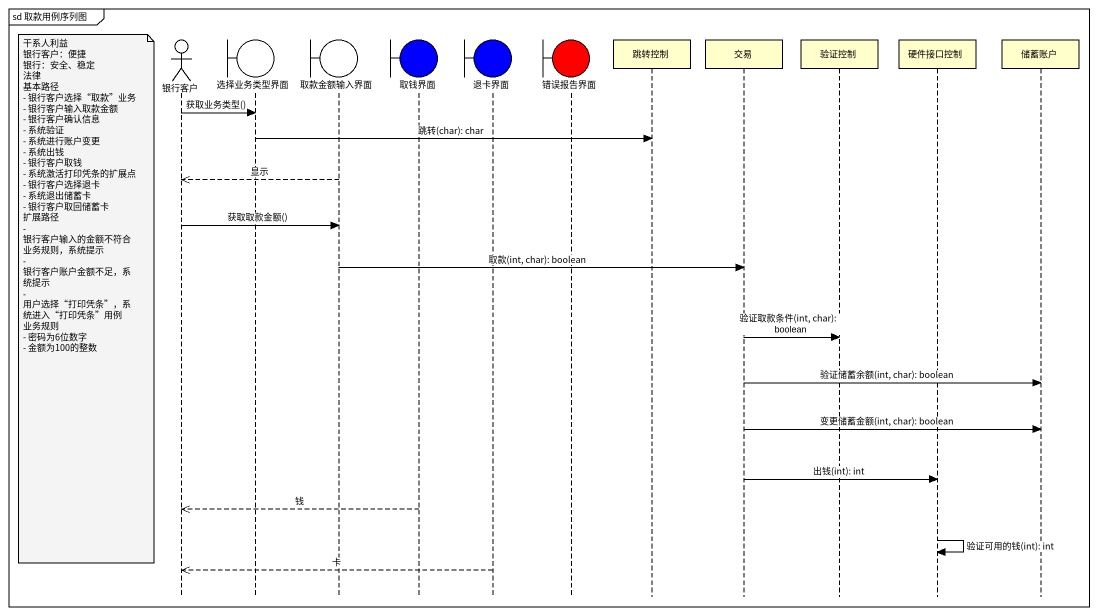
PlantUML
@startuml
mainframe sd 取款用例序列图
hide footbox
actor 银行客户
boundary 选择业务类型界面
boundary 取款金额输入界面
boundary 取钱界面 #0000FF
boundary 退卡界面 #0000FF
boundary 错误报告界面 #FF0000
participant 跳转控制
participant 交易
participant 验证控制
participant 硬件接口控制
participant 储蓄账户

银行客户 -> 选择业务类型界面 : 获取业务类型()
选择业务类型界面 -> 跳转控制 : 跳转(char): char
取款金额输入界面 -->> 银行客户 : 显示
银行客户 -> 取款金额输入界面 : 获取取款金额()
取款金额输入界面 -> 交易 : 取款(int, char): boolean
note left of 银行客户
  干系人利益
  银行客户：便捷
  银行：安全、稳定
  法律
  基本路径
  - 银行客户选择“取款”业务
  - 银行客户输入取款金额
  - 银行客户确认信息
  - 系统验证
  - 系统进行账户变更
  - 系统出钱
  - 银行客户取钱
  - 系统激活打印凭条的扩展点
  - 银行客户选择退卡
  - 系统退出储蓄卡
  - 银行客户取回储蓄卡
  扩展路径
  - 银行客户输入的金额不符合业务规则，系统提示
  - 银行客户账户金额不足，系统提示
  - 用户选择“打印凭条”，系统进入“打印凭条”用例
  业务规则
  - 密码为6位数字
  - 金额为100的整数
end note
交易 -> 验证控制 : 验证取款条件(int, char): boolean
交易 -> 储蓄账户 : 验证储蓄余额(int, char): boolean
交易 -> 储蓄账户 : 变更储蓄金额(int, char): boolean
交易 -> 硬件接口控制 : 出钱(int): int
取钱界面 -->> 银行客户 : 钱
硬件接口控制 -> 硬件接口控制 : 验证可用的钱(int): int
退卡界面 -->> 银行客户 : 卡
@enduml
